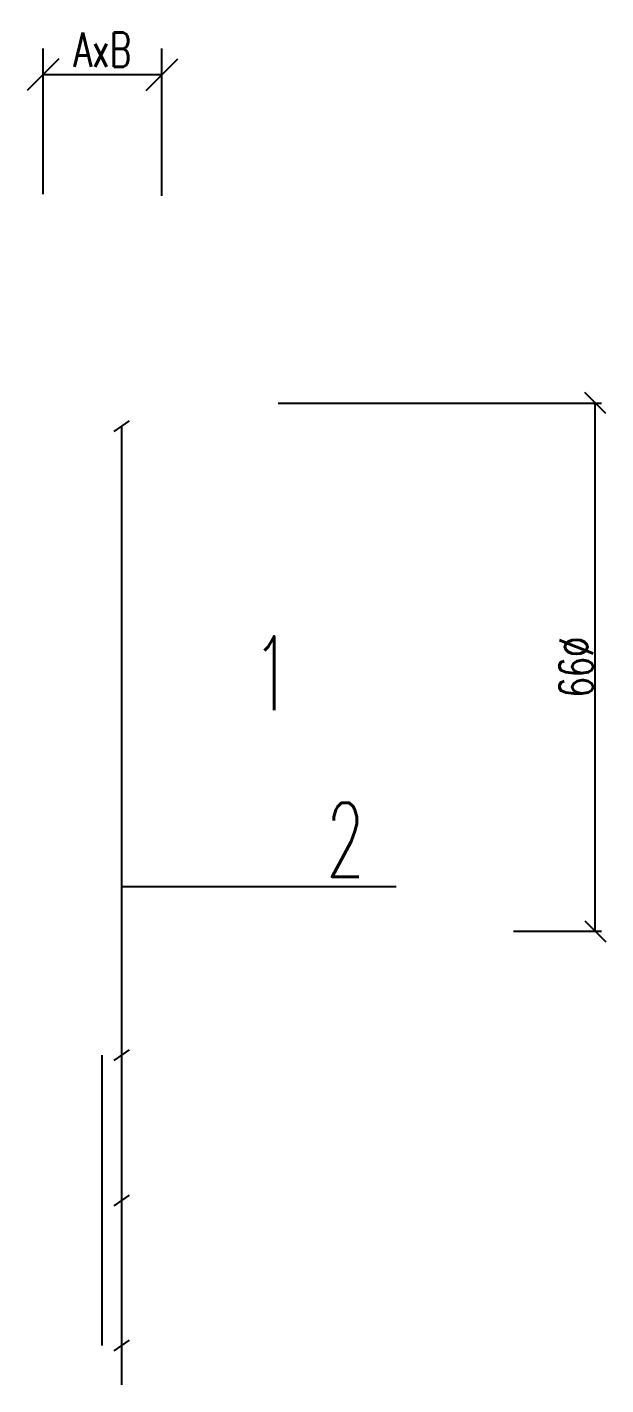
# Model space of a CAD drawing. Extents: x 307 to 786, y -197 to -94.
# Drawn here: x 726.27 to 728.46, y -101.9 to -96.76 of the extents above; entities that cross this region are included whole.
import ezdxf

# ---------------------------------------------------------------- set-up
doc = ezdxf.new("R2010")
doc.units = 0
doc.header["$LTSCALE"] = 0.5
doc.header["$MEASUREMENT"] = 0
doc.layers.get('DEFPOINTS').update_dxf_attribs({"linetype": 'CONTINUOUS'})
doc.layers.add('COTATION', color=7, linetype='CONTINUOUS')
doc.styles.add('ROMANS8', font='romans.shx', dxfattribs={"width": 0.7})
doc.dimstyles.new('CM-50°', dxfattribs={"dimscale": 0.1, "dimtxt": 1.3, "dimasz": 1.2, "dimexe": 1, "dimexo": 0, "dimgap": 0.3, "dimtad": 1, "dimzin": 0, "dimdsep": 46, "dimtxsty": 'ROMANS8', "dimblk": 'OBLIQUE', "dimcen": 0.5, "dimclrt": 1, "dimazin": 0, "dimtfac": 1, "dimtmove": 2, "dimatfit": 3, "dimfxl": 1, "dimtolj": 1, "dimtzin": 0, "dimarcsym": 0})
doc.dimstyles.new('I84 1-20 cm', dxfattribs={"dimscale": 0.4, "dimtxt": 0.32, "dimasz": 0.2, "dimexe": 0.06, "dimexo": 0.06, "dimgap": 0.02, "dimtad": 1, "dimdec": 1, "dimlfac": 40, "dimzin": 9, "dimdsep": 46, "dimtxsty": 'ROMANS8', "dimblk": 'OBLIQUE', "dimcen": 0.09, "dimclrd": 256, "dimclre": 256, "dimclrt": 1, "dimadec": 0, "dimazin": 0, "dimtfac": 1, "dimtdec": 1, "dimtofl": 0, "dimtmove": 2, "dimatfit": 3, "dimfxl": 3, "dimfxlon": 1, "dimtolj": 1, "dimtzin": 0, "dimarcsym": 0})

# ---------------------------------------------------------------- blocks, each defined once
blk = doc.blocks.new('_Oblique')
at = {"layer": 'COTATION', "color": 0, "lineweight": -2}
blk.add_line((-0.5, -0.5), (0.5, 0.5), dxfattribs=at)
blk = doc.blocks.new('*D611')
at = {"layer": 'COTATION', "color": 0, "lineweight": -2, "transparency": 16777216}
for p, q in [((726.3349, -97.3915), (726.3349, -96.8401)), ((726.7849, -97.3984), (726.7849, -96.8401)), ((726.7849, -96.9401), (726.3349, -96.9401))]:
    blk.add_line(p, q, dxfattribs=at)
at = {"layer": 'DEFPOINTS', "color": 0, "transparency": 16777216}
for p in [(726.3349, -96.9401), (726.3349, -97.3915), (726.7849, -97.3984)]:
    blk.add_point(p, dxfattribs=at)
at = {"layer": 'COTATION', "color": 0, "lineweight": -2, "transparency": 16777216, "xscale": 0.12, "yscale": 0.12, "zscale": 0.12, "rotation": 180}
blk.add_blockref('_Oblique', (726.3349, -96.9401), dxfattribs=at)
at = {"layer": 'COTATION', "color": 0, "lineweight": -2, "transparency": 16777216, "xscale": 0.12, "yscale": 0.12, "zscale": 0.12}
blk.add_blockref('_Oblique', (726.7849, -96.9401), dxfattribs=at)
at = {"layer": 'COTATION', "color": 1, "transparency": 16777216, "insert": (726.5599, -96.8451), "char_height": 0.13, "attachment_point": 5, "style": 'ROMANS8'}
blk.add_mtext('\\A1;AxB', dxfattribs=at)
blk = doc.blocks.new('*D612')
at = {"layer": 'COTATION', "lineweight": -2, "transparency": 16777216}
for p, q in [((727.2248, -98.1828), (728.4488, -98.1828)), ((728.4248, -100.1828), (728.4248, -98.1828)), ((728.1155, -100.1828), (728.4488, -100.1828))]:
    blk.add_line(p, q, dxfattribs=at)
at = {"layer": 'DEFPOINTS', "color": 0, "transparency": 16777216}
for p in [(726.9468, -98.1828), (728.4248, -98.1828), (728.0915, -100.1828)]:
    blk.add_point(p, dxfattribs=at)
at = {"layer": 'COTATION', "lineweight": -2, "transparency": 16777216, "xscale": 0.08000000000000002, "yscale": 0.08000000000000002, "zscale": 0.08000000000000002}
for p, rotation in [((728.4248, -98.1828), 90), ((728.4248, -100.1828), 270)]:
    blk.add_blockref('_Oblique', p, dxfattribs=dict(at, rotation=rotation))
at = {"layer": 'COTATION', "color": 1, "transparency": 16777216, "insert": (728.3528, -99.1828), "char_height": 0.128, "attachment_point": 5, "rotation": 90, "style": 'ROMANS8'}
blk.add_mtext('\\A1;66%%C', dxfattribs=at)

msp = doc.modelspace()

# ---------------------------------------------------------------- linework, layer by layer
at = {"layer": 'COTATION'}
for p, q in [((726.6611, -98.2498), (726.6034, -98.2903)), ((726.6323, -98.2701), (726.6323, -101.9002)), ((726.6323, -100.0133), (727.6711, -100.0133)), ((726.6611, -100.6317), (726.6034, -100.6722)), ((726.6611, -101.1815), (726.6034, -101.222)), ((726.6611, -101.7312), (726.6034, -101.7718))]:
    msp.add_line(p, q, dxfattribs=at)
at = {"layer": 'COTATION', "color": 1}
msp.add_line((726.5581, -101.7515), (726.5581, -100.652), dxfattribs=at)

# ---------------------------------------------------------------- texts
at = {"layer": 'COTATION', "color": 4, "style": 'ROMANS8', "width": 0.6}
for s, p in [('1', (727.1298, -99.3463)), ('2', (727.4072, -99.9766))]:
    msp.add_text(s, height=0.28, dxfattribs=at).set_placement(p)

# ---------------------------------------------------------------- dimensions: what is measured, and where the dimension line sits
at = {"layer": 'COTATION'}
for base, p1, p2, angle, text, dimstyle, picture, middle in [((726.3349, -96.9401), (726.7849, -97.3984), (726.3349, -97.3915), 180, 'AxB', 'CM-50°', '*D611', (726.5599, -96.8451)), ((728.4248, -98.1828), (728.0915, -100.1828), (726.9468, -98.1828), 90, '66%%C', 'I84 1-20 cm', '*D612', (728.3528, -99.1828))]:
    dim = msp.add_linear_dim(base=base, p1=p1, p2=p2, angle=angle, text=text, dimstyle=dimstyle, dxfattribs=at)
    dim.commit()
    dim.dimension.update_dxf_attribs({"geometry": picture, "text_midpoint": middle})

doc.saveas('drawing.dxf')
